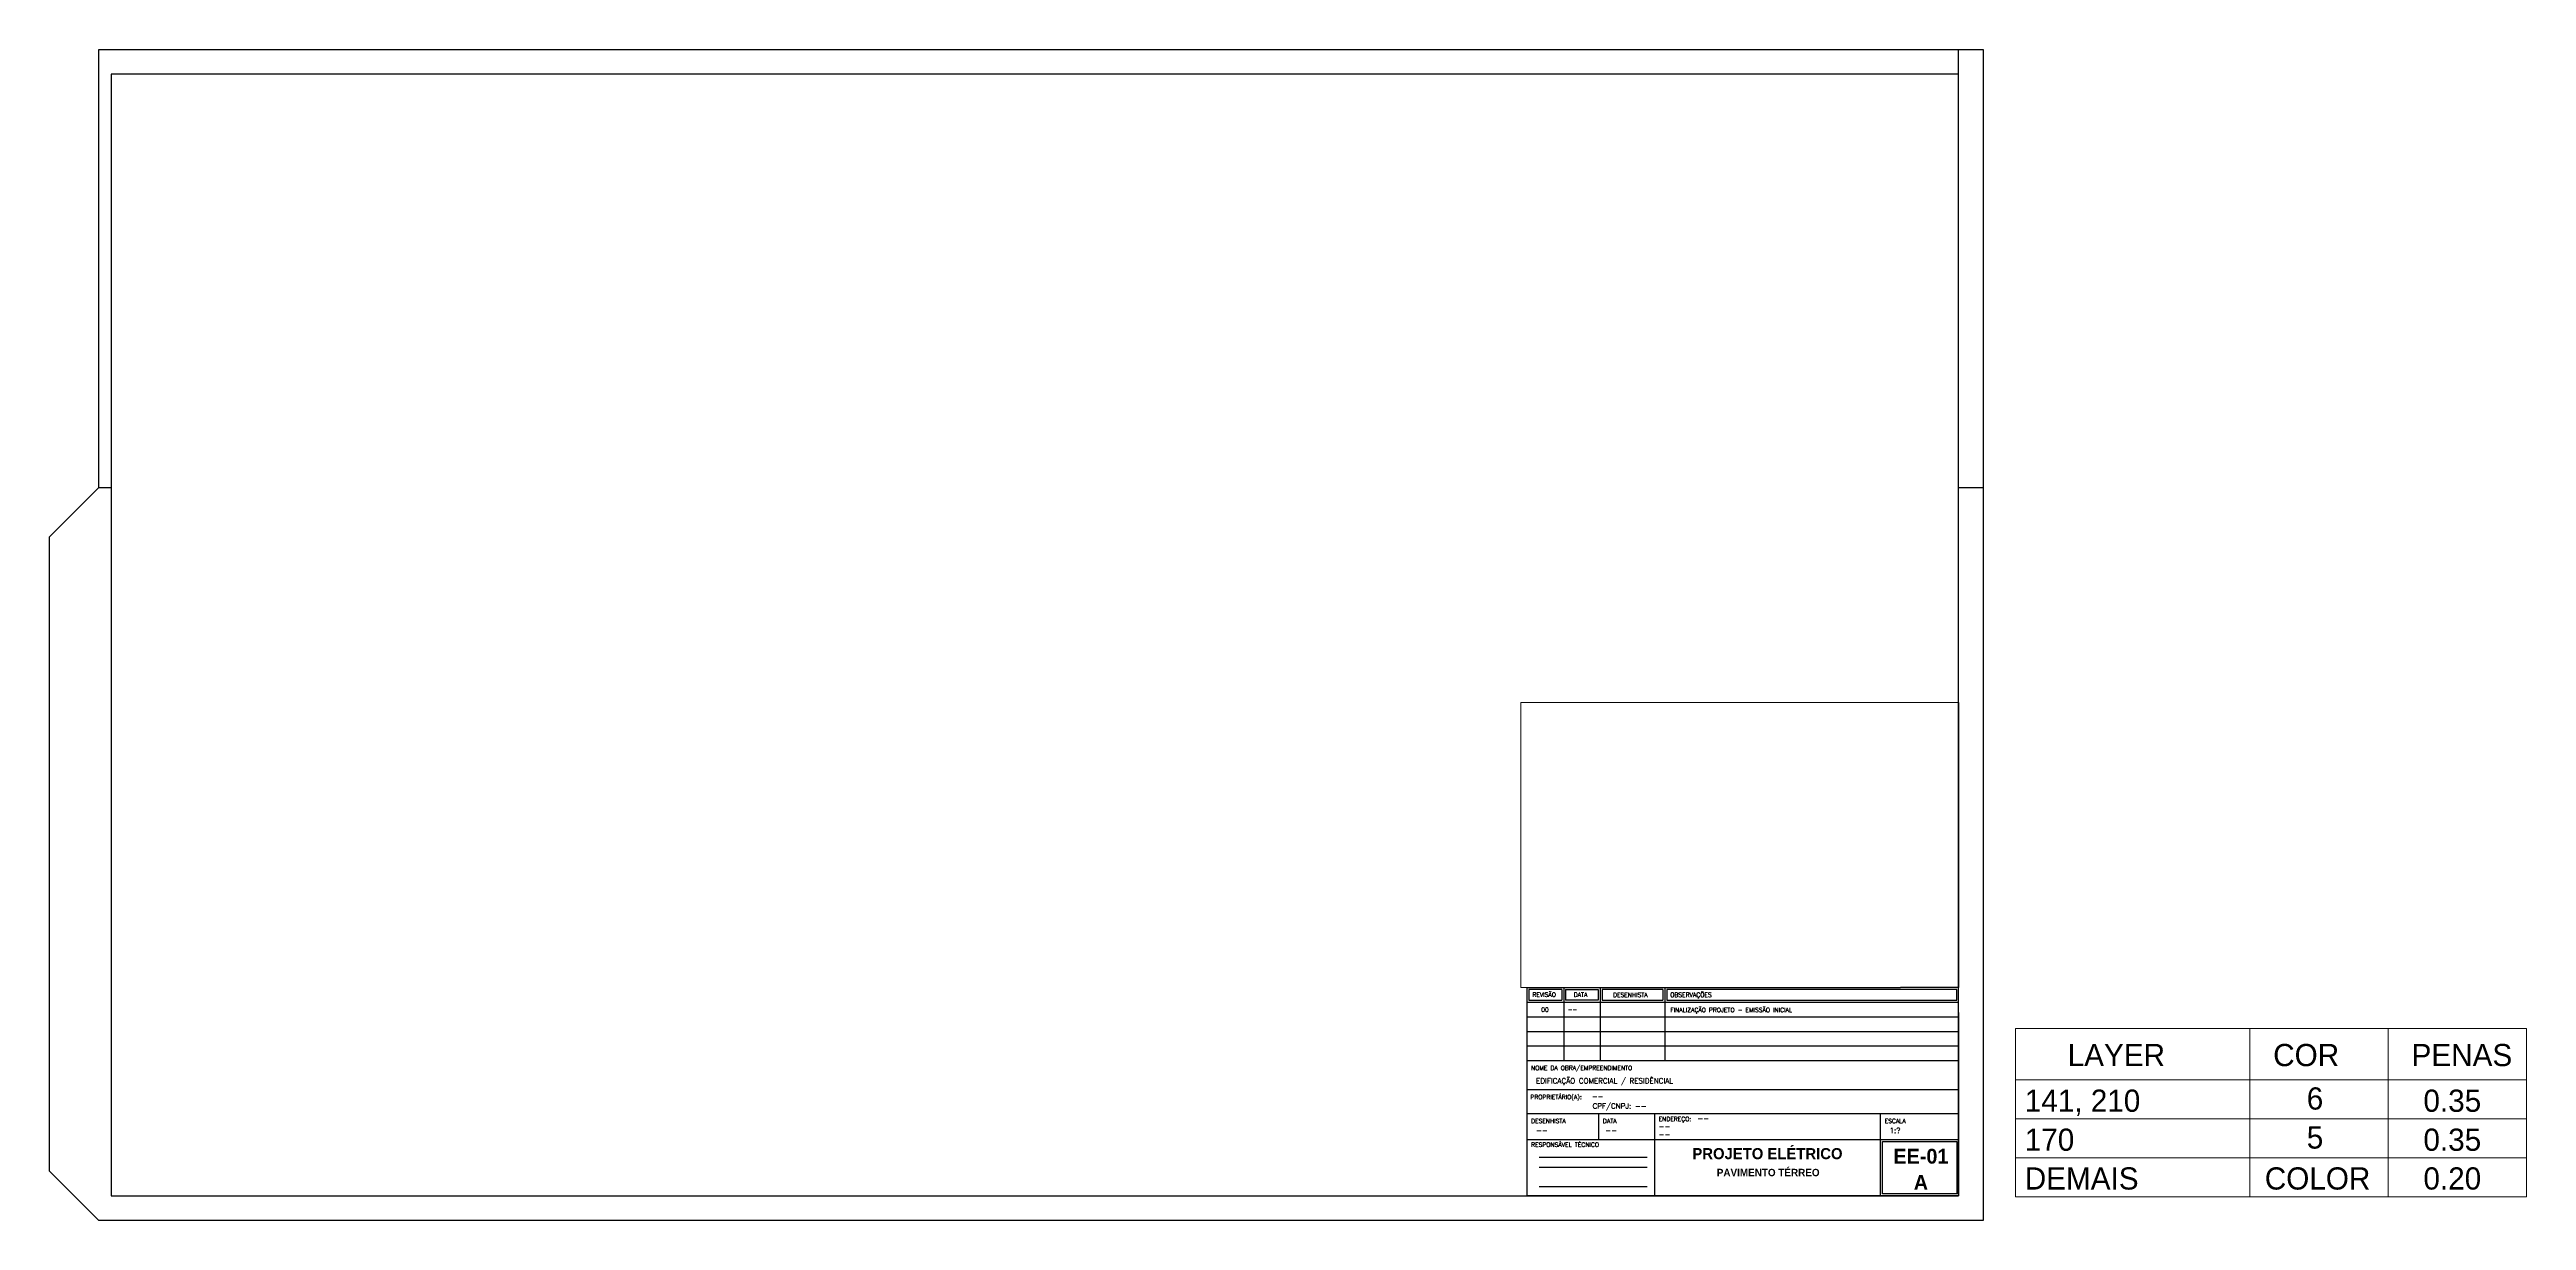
# Paper-space layout 'Prancha A1' of a CAD drawing. Header units: millimetres. Extents: x 55 to 1059, y 0 to 475.
import ezdxf
from ezdxf.enums import TextEntityAlignment as Align

# ---------------------------------------------------------------- set-up
doc = ezdxf.new("R2010")
doc.units = ezdxf.units.MM
doc.header["$LTSCALE"] = 75
for name, color, linetype in [('3', 7, 'Continuous'), ('FOLHA', 13, 'Continuous'), ('Viewports', 6, 'Continuous')]:
    doc.layers.add(name, color=color, linetype=linetype)
doc.layers.add('FORMATO', color=7, linetype='Continuous', lineweight=0)
doc.layers.add('TEXTO', color=11, linetype='Continuous', lineweight=15)
doc.styles.add('ARQUITETO', font='stylu.ttf')
doc.styles.add('ROMAMS', font='ROMANS.SHX')
doc.styles.add('ROMANTICBOLD', font='romb____.pfb')

psp = doc.layouts.new('Prancha A1')

# ---------------------------------------------------------------- linework, layer by layer
at = {"color": 0}
for p, q in [((75.2, 297.2), (75.2, 474.6)), ((75.2, 474.6), (839.1, 474.6)), ((829.1, 464.6), (80.2, 464.6)), ((80.2, 464.6), (80.2, 10.2)), ((55.2, 277.2), (75.2, 297.2)), ((75.2, 297.2), (80.2, 297.2)), ((55.2, 20.2), (55.2, 277.2)), ((829.1, 84.4), (829.1, 10.2)), ((829.1, 84.4), (829.1, 10.2)), ((829.1, 84.4), (829.1, 10.2)), ((829.1, 84.4), (829.1, 10.2)), ((55.2, 20.2), (75.2, 0.2)), ((80.2, 10.2), (829.1, 10.2)), ((829.1, 10.2), (654.1, 10.2)), ((829.1, 10.2), (654.1, 10.2)), ((829.1, 10.2), (654.1, 10.2)), ((829.1, 10.2), (654.1, 10.2)), ((839.1, 0.2), (75.2, 0.2))]:
    psp.add_line(p, q, dxfattribs=at)
at = {"color": 7}
for p, q in [((829.1, 10.2), (829.1, 474.6)), ((839.1, 474.6), (839.1, 0.2)), ((829.1, 297.2), (839.1, 297.2)), ((654.1, 94.6), (805.5, 94.6)), ((668.2, 93.8), (654.9, 93.8)), ((654.9, 93.8), (654.9, 89.4)), ((668.2, 93.8), (668.2, 89.4)), ((669, 94.6), (669, 65)), ((669.7, 93.8), (683, 93.8)), ((669.7, 93.8), (669.7, 89.4)), ((683, 93.8), (683, 89.4)), ((683.8, 94.6), (683.8, 65)), ((709.2, 93.8), (684.6, 93.8)), ((684.6, 93.8), (684.6, 89.4)), ((709.2, 93.8), (709.2, 89.4)), ((710, 94.6), (710, 65)), ((828.3, 93.8), (710.8, 93.8)), ((710.8, 93.8), (710.8, 89.4)), ((829.1, 94.6), (805.5, 94.6)), ((828.3, 89.4), (828.3, 93.8)), ((828.3, 89.4), (828.3, 93.8)), ((829.1, 53.2), (829.1, 94.6)), ((829.1, 53.2), (829.1, 94.6)), ((654.1, 88.6), (829.1, 88.6)), ((654.1, 82.7), (829.1, 82.7)), ((654.9, 89.4), (668.2, 89.4)), ((683, 89.4), (669.7, 89.4)), ((684.6, 89.4), (709.2, 89.4)), ((710.8, 89.4), (828.3, 89.4)), ((654.1, 76.8), (829.1, 76.8)), ((654.1, 70.9), (805.5, 70.9)), ((805.5, 70.9), (829.1, 70.9)), ((654.1, 65), (829.1, 65)), ((654.1, 53.2), (829.1, 53.2)), ((654.1, 53.2), (829.1, 53.2)), ((654.1, 43.5), (829.1, 43.5)), ((683.2, 33), (683.2, 43.5)), ((705.9, 10.1), (705.9, 43.5)), ((797.4, 10.2), (797.4, 43.5)), ((654.1, 33), (829.1, 33)), ((659.1, 25.8), (702.9, 25.8)), ((659.1, 21.8), (702.8, 21.8)), ((659.1, 14), (702.8, 14))]:
    psp.add_line(p, q, dxfattribs=at)
at = {"color": 5}
psp.add_lwpolyline([(798.2, 32.2), (828.3, 32.2), (828.3, 11), (798.2, 11)], close=True, dxfattribs=at)
psp.add_lwpolyline([(798.2, 32.2), (828.3, 32.2), (828.3, 11), (798.2, 11)], close=True, dxfattribs=at)
at = {"layer": 'FOLHA', "color": 7}
psp.add_line((654.1, 94.6), (654.1, 10.2), dxfattribs=at)
at = {"layer": 'FORMATO', "color": 7}
for p, q in [((852.1, 9.8), (852.1, 77.9)), ((852.1, 77.9), (1059.3, 77.9)), ((933.9, 77.9), (933.9, 77.9)), ((947.1, 9.8), (947.1, 77.9)), ((947.1, 77.9), (947.1, 9.8)), ((1003.2, 77.9), (1003.2, 9.8)), ((1059.3, 77.9), (1059.3, 9.8)), ((852.1, 57.1), (1059.3, 57.1)), ((852.1, 41.3), (1059.3, 41.3)), ((852.1, 25.6), (1059.3, 25.6)), ((852.1, 9.8), (1059.3, 9.8))]:
    psp.add_line(p, q, dxfattribs=at)

# ---------------------------------------------------------------- texts
at = {"color": 7, "style": 'ROMAMS'}
for s, height, p in [('REVISÃO', 1.77, (656.3, 90.8)), ('DATA', 1.77, (673.1, 90.8)), ('DESENHISTA', 1.77, (689, 90.7)), ('OBSERVAÇÕES', 1.774, (712.2, 90.7)), ('00', 1.77, (659.9, 84.7)), ('--', 1.77, (670.6, 84.7)), ('FINALIZAÇÃO PROJETO - EMISSÃO INICIAL', 1.774, (712.2, 84.6))]:
    psp.add_text(s, height=height, dxfattribs=at).set_placement(p)
at = {"color": 252, "style": 'ROMAMS'}
psp.add_text('PROPRIETÁRIO(A):', height=1.774, dxfattribs=at).set_placement((655.5, 49.3))
at = {"color": 5, "style": 'ROMANTICBOLD'}
for s, height, p in [('PROJETO ELÉTRICO', 4.5, (751.6, 25)), ('PAVIMENTO TÉRREO', 3, (751.9, 18.1)), ('EE-01', 6, (813.8, 23.2)), ('A', 6, (813.8, 12.6))]:
    psp.add_text(s, height=height, dxfattribs=at).set_placement(p, align=Align.CENTER)
at = {"layer": '3', "color": 252, "style": 'ROMAMS'}
for s, height, p in [('NOME DA OBRA/EMPREENDIMENTO', 1.774, (655.8, 61.1)), ('DESENHISTA', 1.77, (655.8, 39.6)), ('DATA', 1.77, (684.9, 39.6)), ('ESCALA', 1.77, (799.1, 39.6)), ('RESPONSÁVEL TÉCNICO', 1.774, (655.8, 30))]:
    psp.add_text(s, height=height, dxfattribs=at).set_placement(p)
at = {"layer": '3', "color": 7, "style": 'ROMAMS'}
for s, height, p in [('EDIFICAÇÃO COMERCIAL / RESIDÊNCIAL', 2.129, (657.8, 55.7)), ('--', 2.13, (680.4, 49.3)), ('CPF/CNPJ: --', 2.129, (680.7, 45.5)), ('ENDEREÇO:', 1.77, (707.5, 40.4)), ('--', 2.13, (723.2, 40.4)), ('--', 2.13, (657.8, 35.6)), ('--', 2.13, (685.9, 35.6)), ('--', 2.13, (707.5, 37.2)), ('--', 2.13, (707.5, 34)), ('1:?', 2.13, (801.1, 35.6))]:
    psp.add_text(s, height=height, dxfattribs=at).set_placement(p)
at = {"layer": 'TEXTO', "color": 11, "style": 'ARQUITETO'}
for s, p in [('LAYER', (873.3, 62.7)), ('COR', (956.6, 62.7)), ('PENAS', (1012.7, 62.7)), ('141, 210', (855.9, 44.2)), ('6', (970.2, 45.1)), ('0.35', (1017.5, 44.2)), ('170', (855.9, 28.4)), ('5', (970.2, 29.3)), ('0.35', (1017.5, 28.4)), ('DEMAIS', (855.9, 12.7)), ('COLOR', (953.2, 12.7)), ('0.20', (1017.5, 12.7))]:
    psp.add_text(s, height=9, dxfattribs=at).set_placement(p)

# ---------------------------------------------------------------- viewports
at = {"layer": 'Viewports', "ltscale": 0.5}
psp.add_viewport(center=(740.4, 152.3), size=(177.5, 115.534), view_center_point=(612.053, 269.548), view_height=5.77672, dxfattribs=at)

doc.saveas('drawing.dxf')
